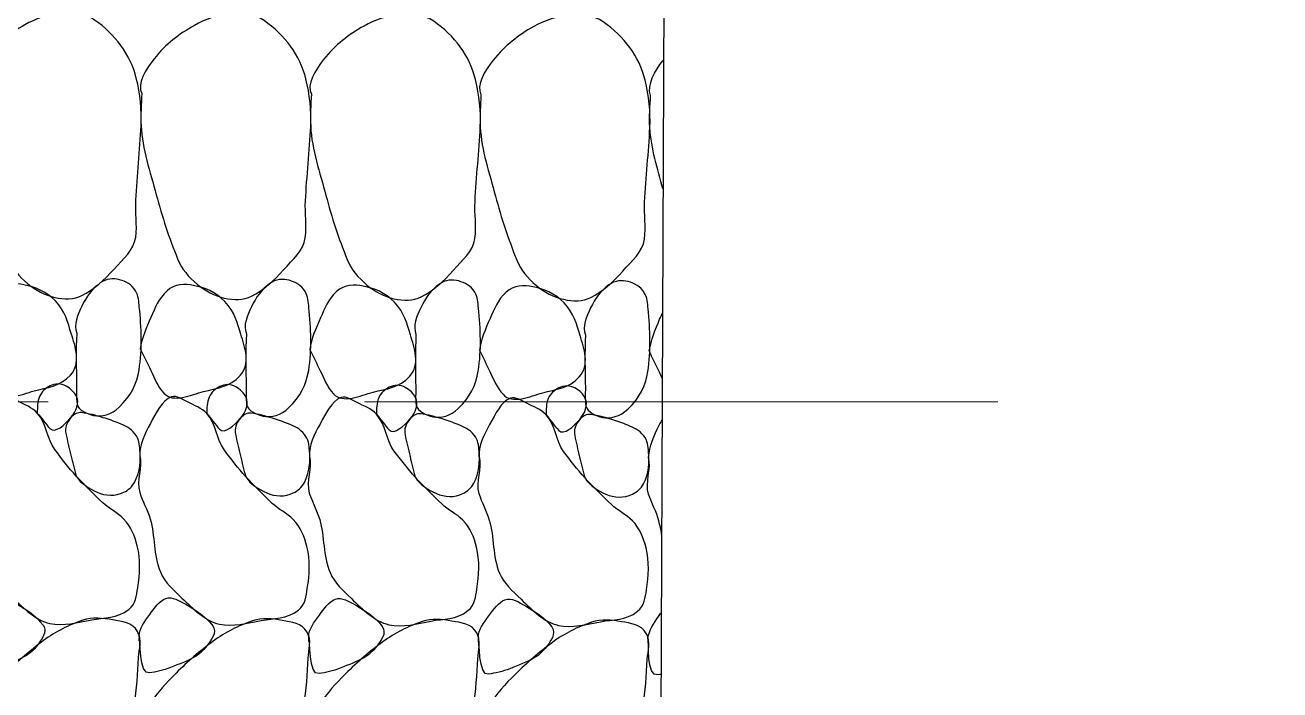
# Model space of a CAD drawing. Header units: feet. Extents: x -406 to 2003, y 7035 to 10885.
# Drawn here: x 644.91 to 670.66, y 8293.36 to 8307.01 of the extents above; entities that cross this region are included whole.
import ezdxf

# ---------------------------------------------------------------- set-up
doc = ezdxf.new("R2010")
doc.units = ezdxf.units.FT
doc.header["$LTSCALE"] = 40
doc.header["$MEASUREMENT"] = 0
doc.linetypes.add('HIDDEN', pattern=[0.375, 0.25, -0.125])
doc.layers.add('1', color=7, linetype='Continuous')
doc.layers.add('GRID', color=254, linetype='HIDDEN')

msp = doc.modelspace()

# ---------------------------------------------------------------- linework, layer by layer
at = {"layer": '1', "color": 4, "linetype": 'Continuous'}
msp.add_line((658.464, 8427.1, -4.663), (657.949, 8290.076, -4.663), dxfattribs=at)
for points, knots in [([(643.819, 8305.613, -4.663), (643.717, 8305.818, -4.663), (643.897, 8306.111, -4.663), (644.072, 8306.326, -4.663), (644.32, 8306.634, -4.663), (644.583, 8306.838, -4.663), (644.902, 8307.015, -4.663), (645.326, 8307.25, -4.663), (645.919, 8307.397, -4.663), (646.331, 8307.112, -4.663), (646.754, 8306.819, -4.663), (647.07, 8306.405, -4.663), (647.189, 8305.918, -4.663), (647.268, 8305.593, -4.663), (647.303, 8305.268, -4.663), (647.287, 8304.942, -4.663), (647.262, 8304.432, -4.663), (647.207, 8303.922, -4.663), (647.179, 8303.412, -4.663), (647.165, 8303.159, -4.663), (647.211, 8302.905, -4.663), (647.176, 8302.652, -4.663), (647.14, 8302.388, -4.663), (646.921, 8302.206, -4.663), (646.732, 8301.996, -4.663), (646.528, 8301.77, -4.663), (646.313, 8301.574, -4.663), (646.072, 8301.454, -4.663), (645.75, 8301.294, -4.663), (645.275, 8301.432, -4.663), (644.961, 8301.696, -4.663), (644.779, 8301.851, -4.663), (644.639, 8302.012, -4.663), (644.555, 8302.219, -4.663), (644.379, 8302.655, -4.663), (644.238, 8303.086, -4.663), (644.118, 8303.537, -4.663), (643.992, 8304.008, -4.663), (643.829, 8304.472, -4.663), (643.806, 8304.955, -4.663), (643.795, 8305.174, -4.663), (643.809, 8305.394, -4.663), (643.819, 8305.613, -4.663)], [0, 0, 0, 0, 0.050597, 0.050597, 0.050597, 0.122728, 0.122728, 0.122728, 0.218507, 0.218507, 0.218507, 0.316787, 0.316787, 0.316787, 0.38235, 0.38235, 0.38235, 0.484937, 0.484937, 0.484937, 0.535738, 0.535738, 0.535738, 0.588733, 0.588733, 0.588733, 0.645816, 0.645816, 0.645816, 0.721809, 0.721809, 0.721809, 0.766098, 0.766098, 0.766098, 0.85889, 0.85889, 0.85889, 0.956017, 0.956017, 0.956017, 1, 1, 1, 1]), ([(647.301, 8305.6, -4.663), (647.198, 8305.805, -4.663), (647.379, 8306.097, -4.663), (647.553, 8306.313, -4.663), (647.801, 8306.621, -4.663), (648.064, 8306.825, -4.663), (648.383, 8307.002, -4.663), (648.807, 8307.237, -4.663), (649.401, 8307.384, -4.663), (649.813, 8307.099, -4.663), (650.235, 8306.806, -4.663), (650.551, 8306.392, -4.663), (650.67, 8305.905, -4.663), (650.749, 8305.58, -4.663), (650.785, 8305.255, -4.663), (650.768, 8304.929, -4.663), (650.743, 8304.419, -4.663), (650.688, 8303.909, -4.663), (650.661, 8303.399, -4.663), (650.647, 8303.146, -4.663), (650.692, 8302.891, -4.663), (650.658, 8302.639, -4.663), (650.622, 8302.375, -4.663), (650.402, 8302.193, -4.663), (650.213, 8301.983, -4.663), (650.009, 8301.756, -4.663), (649.795, 8301.561, -4.663), (649.553, 8301.441, -4.663), (649.232, 8301.281, -4.663), (648.756, 8301.419, -4.663), (648.443, 8301.683, -4.663), (648.26, 8301.837, -4.663), (648.12, 8301.998, -4.663), (648.036, 8302.206, -4.663), (647.861, 8302.642, -4.663), (647.719, 8303.073, -4.663), (647.599, 8303.523, -4.663), (647.474, 8303.995, -4.663), (647.311, 8304.459, -4.663), (647.287, 8304.942, -4.663), (647.276, 8305.161, -4.663), (647.291, 8305.381, -4.663), (647.301, 8305.6, -4.663)], [0, 0, 0, 0, 0.050597, 0.050597, 0.050597, 0.122728, 0.122728, 0.122728, 0.218507, 0.218507, 0.218507, 0.316787, 0.316787, 0.316787, 0.38235, 0.38235, 0.38235, 0.484937, 0.484937, 0.484937, 0.535738, 0.535738, 0.535738, 0.588733, 0.588733, 0.588733, 0.645816, 0.645816, 0.645816, 0.721809, 0.721809, 0.721809, 0.766098, 0.766098, 0.766098, 0.85889, 0.85889, 0.85889, 0.956017, 0.956017, 0.956017, 1, 1, 1, 1]), ([(650.782, 8305.587, -4.663), (650.679, 8305.792, -4.663), (650.86, 8306.084, -4.663), (651.034, 8306.3, -4.663), (651.283, 8306.608, -4.663), (651.545, 8306.812, -4.663), (651.865, 8306.989, -4.663), (652.289, 8307.224, -4.663), (652.882, 8307.371, -4.663), (653.294, 8307.086, -4.663), (653.716, 8306.793, -4.663), (654.033, 8306.379, -4.663), (654.151, 8305.892, -4.663), (654.23, 8305.566, -4.663), (654.266, 8305.242, -4.663), (654.25, 8304.916, -4.663), (654.224, 8304.406, -4.663), (654.17, 8303.896, -4.663), (654.142, 8303.385, -4.663), (654.128, 8303.133, -4.663), (654.174, 8302.878, -4.663), (654.139, 8302.626, -4.663), (654.103, 8302.362, -4.663), (653.883, 8302.18, -4.663), (653.694, 8301.97, -4.663), (653.491, 8301.743, -4.663), (653.276, 8301.548, -4.663), (653.035, 8301.428, -4.663), (652.713, 8301.268, -4.663), (652.237, 8301.405, -4.663), (651.924, 8301.67, -4.663), (651.742, 8301.824, -4.663), (651.602, 8301.985, -4.663), (651.518, 8302.193, -4.663), (651.342, 8302.629, -4.663), (651.2, 8303.06, -4.663), (651.081, 8303.51, -4.663), (650.955, 8303.982, -4.663), (650.792, 8304.445, -4.663), (650.768, 8304.929, -4.663), (650.758, 8305.148, -4.663), (650.772, 8305.368, -4.663), (650.782, 8305.587, -4.663)], [0, 0, 0, 0, 0.050597, 0.050597, 0.050597, 0.122728, 0.122728, 0.122728, 0.218507, 0.218507, 0.218507, 0.316787, 0.316787, 0.316787, 0.38235, 0.38235, 0.38235, 0.484937, 0.484937, 0.484937, 0.535738, 0.535738, 0.535738, 0.588733, 0.588733, 0.588733, 0.645816, 0.645816, 0.645816, 0.721809, 0.721809, 0.721809, 0.766098, 0.766098, 0.766098, 0.85889, 0.85889, 0.85889, 0.956017, 0.956017, 0.956017, 1, 1, 1, 1]), ([(654.264, 8305.574, -4.663), (654.161, 8305.779, -4.663), (654.342, 8306.071, -4.663), (654.516, 8306.287, -4.663), (654.764, 8306.595, -4.663), (655.027, 8306.799, -4.663), (655.346, 8306.976, -4.663), (655.77, 8307.211, -4.663), (656.364, 8307.358, -4.663), (656.775, 8307.072, -4.663), (657.198, 8306.78, -4.663), (657.514, 8306.366, -4.663), (657.633, 8305.878, -4.663), (657.712, 8305.553, -4.663), (657.747, 8305.229, -4.663), (657.731, 8304.903, -4.663), (657.706, 8304.393, -4.663), (657.651, 8303.883, -4.663), (657.623, 8303.372, -4.663), (657.609, 8303.12, -4.663), (657.655, 8302.865, -4.663), (657.62, 8302.613, -4.663), (657.584, 8302.349, -4.663), (657.365, 8302.167, -4.663), (657.176, 8301.957, -4.663), (656.972, 8301.73, -4.663), (656.757, 8301.535, -4.663), (656.516, 8301.415, -4.663), (656.194, 8301.254, -4.663), (655.719, 8301.392, -4.663), (655.405, 8301.657, -4.663), (655.223, 8301.811, -4.663), (655.083, 8301.972, -4.663), (654.999, 8302.18, -4.663), (654.824, 8302.616, -4.663), (654.682, 8303.047, -4.663), (654.562, 8303.497, -4.663), (654.436, 8303.968, -4.663), (654.273, 8304.432, -4.663), (654.25, 8304.916, -4.663), (654.239, 8305.135, -4.663), (654.253, 8305.355, -4.663), (654.264, 8305.574, -4.663)], [0, 0, 0, 0, 0.050597, 0.050597, 0.050597, 0.122728, 0.122728, 0.122728, 0.218507, 0.218507, 0.218507, 0.316787, 0.316787, 0.316787, 0.38235, 0.38235, 0.38235, 0.484937, 0.484937, 0.484937, 0.535738, 0.535738, 0.535738, 0.588733, 0.588733, 0.588733, 0.645816, 0.645816, 0.645816, 0.721809, 0.721809, 0.721809, 0.766098, 0.766098, 0.766098, 0.85889, 0.85889, 0.85889, 0.956017, 0.956017, 0.956017, 1, 1, 1, 1]), ([(657.745, 8305.561, -4.663), (657.664, 8305.774, -4.663), (657.839, 8306.077, -4.663), (657.997, 8306.274, -4.663), (658.001, 8306.279, -4.663), (658.005, 8306.285, -4.663), (658.01, 8306.29, -4.663)], [0, 0, 0, 0, 0.974038, 0.974038, 0.974038, 1, 1, 1, 1]), ([(658, 8303.643, -4.663), (657.883, 8304.057, -4.663), (657.761, 8304.474, -4.663), (657.731, 8304.903, -4.663), (657.716, 8305.122, -4.663), (657.735, 8305.342, -4.663), (657.745, 8305.561, -4.663)], [0, 0, 0, 0, 0.661949, 0.661949, 0.661949, 1, 1, 1, 1]), ([(643.788, 8300.374, -4.663), (643.82, 8300.591, -4.663), (643.909, 8300.805, -4.663), (644.006, 8301.019, -4.663), (644.097, 8301.22, -4.663), (644.159, 8301.399, -4.663), (644.337, 8301.563, -4.663), (644.493, 8301.706, -4.663), (644.709, 8301.709, -4.663), (644.882, 8301.674, -4.663), (645.108, 8301.628, -4.663), (645.33, 8301.546, -4.663), (645.527, 8301.343, -4.663), (645.73, 8301.134, -4.663), (645.782, 8300.906, -4.663), (645.853, 8300.672, -4.663), (645.935, 8300.405, -4.663), (646.06, 8300.067, -4.663), (645.839, 8299.822, -4.663), (645.627, 8299.586, -4.663), (645.354, 8299.565, -4.663), (645.089, 8299.496, -4.663), (644.825, 8299.426, -4.663), (644.469, 8299.251, -4.663), (644.273, 8299.465, -4.663), (644.143, 8299.606, -4.663), (644.081, 8299.769, -4.663), (644.002, 8299.931, -4.663), (643.93, 8300.078, -4.663), (643.862, 8300.227, -4.663), (643.788, 8300.374, -4.663)], [0, 0, 0, 0, 0.099321, 0.099321, 0.099321, 0.192025, 0.192025, 0.192025, 0.273076, 0.273076, 0.273076, 0.378794, 0.378794, 0.378794, 0.48747, 0.48747, 0.48747, 0.61146, 0.61146, 0.61146, 0.73063, 0.73063, 0.73063, 0.849753, 0.849753, 0.849753, 0.928287, 0.928287, 0.928287, 1, 1, 1, 1]), ([(645.967, 8300.683, -4.663), (645.895, 8300.851, -4.663), (645.982, 8301.06, -4.663), (646.071, 8301.239, -4.663), (646.166, 8301.43, -4.663), (646.268, 8301.582, -4.663), (646.447, 8301.713, -4.663), (646.566, 8301.801, -4.663), (646.72, 8301.817, -4.663), (646.844, 8301.78, -4.663), (646.967, 8301.743, -4.663), (647.095, 8301.68, -4.663), (647.172, 8301.552, -4.663), (647.237, 8301.444, -4.663), (647.239, 8301.335, -4.663), (647.25, 8301.223, -4.663), (647.293, 8300.794, -4.663), (647.313, 8300.358, -4.663), (647.245, 8299.93, -4.663), (647.2, 8299.641, -4.663), (647.081, 8299.397, -4.663), (646.834, 8299.16, -4.663), (646.679, 8299.012, -4.663), (646.477, 8298.956, -4.663), (646.312, 8298.992, -4.663), (646.187, 8299.02, -4.663), (645.997, 8299.093, -4.663), (645.973, 8299.232, -4.663), (645.951, 8299.353, -4.663), (645.964, 8299.474, -4.663), (645.963, 8299.595, -4.663), (645.958, 8299.957, -4.663), (645.946, 8300.321, -4.663), (645.967, 8300.683, -4.663)], [0, 0, 0, 0, 0.081972, 0.081972, 0.081972, 0.169857, 0.169857, 0.169857, 0.228285, 0.228285, 0.228285, 0.286248, 0.286248, 0.286248, 0.335334, 0.335334, 0.335334, 0.522907, 0.522907, 0.522907, 0.649504, 0.649504, 0.649504, 0.729114, 0.729114, 0.729114, 0.789367, 0.789367, 0.789367, 0.842044, 0.842044, 0.842044, 1, 1, 1, 1]), ([(647.27, 8300.361, -4.663), (647.302, 8300.578, -4.663), (647.39, 8300.792, -4.663), (647.488, 8301.006, -4.663), (647.578, 8301.206, -4.663), (647.64, 8301.386, -4.663), (647.819, 8301.549, -4.663), (647.975, 8301.693, -4.663), (648.19, 8301.696, -4.663), (648.363, 8301.661, -4.663), (648.589, 8301.615, -4.663), (648.811, 8301.533, -4.663), (649.008, 8301.33, -4.663), (649.211, 8301.121, -4.663), (649.264, 8300.893, -4.663), (649.335, 8300.659, -4.663), (649.416, 8300.392, -4.663), (649.541, 8300.054, -4.663), (649.32, 8299.809, -4.663), (649.108, 8299.573, -4.663), (648.835, 8299.552, -4.663), (648.571, 8299.483, -4.663), (648.306, 8299.413, -4.663), (647.951, 8299.238, -4.663), (647.754, 8299.452, -4.663), (647.624, 8299.593, -4.663), (647.562, 8299.756, -4.663), (647.484, 8299.918, -4.663), (647.412, 8300.065, -4.663), (647.343, 8300.214, -4.663), (647.27, 8300.361, -4.663)], [0, 0, 0, 0, 0.099321, 0.099321, 0.099321, 0.192025, 0.192025, 0.192025, 0.273076, 0.273076, 0.273076, 0.378794, 0.378794, 0.378794, 0.48747, 0.48747, 0.48747, 0.61146, 0.61146, 0.61146, 0.73063, 0.73063, 0.73063, 0.849753, 0.849753, 0.849753, 0.928287, 0.928287, 0.928287, 1, 1, 1, 1]), ([(649.448, 8300.67, -4.663), (649.377, 8300.838, -4.663), (649.464, 8301.047, -4.663), (649.552, 8301.225, -4.663), (649.647, 8301.417, -4.663), (649.749, 8301.569, -4.663), (649.928, 8301.7, -4.663), (650.048, 8301.788, -4.663), (650.202, 8301.804, -4.663), (650.326, 8301.767, -4.663), (650.448, 8301.73, -4.663), (650.576, 8301.667, -4.663), (650.654, 8301.539, -4.663), (650.719, 8301.431, -4.663), (650.72, 8301.322, -4.663), (650.732, 8301.21, -4.663), (650.775, 8300.781, -4.663), (650.794, 8300.345, -4.663), (650.727, 8299.917, -4.663), (650.681, 8299.628, -4.663), (650.562, 8299.384, -4.663), (650.316, 8299.147, -4.663), (650.161, 8298.998, -4.663), (649.958, 8298.943, -4.663), (649.793, 8298.979, -4.663), (649.669, 8299.007, -4.663), (649.479, 8299.08, -4.663), (649.454, 8299.219, -4.663), (649.432, 8299.34, -4.663), (649.446, 8299.461, -4.663), (649.444, 8299.582, -4.663), (649.439, 8299.944, -4.663), (649.428, 8300.308, -4.663), (649.448, 8300.67, -4.663)], [0, 0, 0, 0, 0.081972, 0.081972, 0.081972, 0.169857, 0.169857, 0.169857, 0.228285, 0.228285, 0.228285, 0.286248, 0.286248, 0.286248, 0.335334, 0.335334, 0.335334, 0.522907, 0.522907, 0.522907, 0.649504, 0.649504, 0.649504, 0.729114, 0.729114, 0.729114, 0.789367, 0.789367, 0.789367, 0.842044, 0.842044, 0.842044, 1, 1, 1, 1]), ([(650.751, 8300.348, -4.663), (650.783, 8300.565, -4.663), (650.872, 8300.779, -4.663), (650.969, 8300.993, -4.663), (651.06, 8301.193, -4.663), (651.122, 8301.373, -4.663), (651.3, 8301.536, -4.663), (651.456, 8301.679, -4.663), (651.672, 8301.683, -4.663), (651.845, 8301.648, -4.663), (652.07, 8301.602, -4.663), (652.293, 8301.52, -4.663), (652.49, 8301.316, -4.663), (652.692, 8301.108, -4.663), (652.745, 8300.88, -4.663), (652.816, 8300.646, -4.663), (652.897, 8300.379, -4.663), (653.022, 8300.041, -4.663), (652.802, 8299.796, -4.663), (652.589, 8299.56, -4.663), (652.316, 8299.539, -4.663), (652.052, 8299.47, -4.663), (651.788, 8299.4, -4.663), (651.432, 8299.225, -4.663), (651.235, 8299.439, -4.663), (651.106, 8299.579, -4.663), (651.044, 8299.743, -4.663), (650.965, 8299.905, -4.663), (650.893, 8300.052, -4.663), (650.824, 8300.201, -4.663), (650.751, 8300.348, -4.663)], [0, 0, 0, 0, 0.099321, 0.099321, 0.099321, 0.192025, 0.192025, 0.192025, 0.273076, 0.273076, 0.273076, 0.378794, 0.378794, 0.378794, 0.48747, 0.48747, 0.48747, 0.61146, 0.61146, 0.61146, 0.73063, 0.73063, 0.73063, 0.849753, 0.849753, 0.849753, 0.928287, 0.928287, 0.928287, 1, 1, 1, 1]), ([(652.93, 8300.657, -4.663), (652.858, 8300.825, -4.663), (652.945, 8301.034, -4.663), (653.034, 8301.212, -4.663), (653.129, 8301.404, -4.663), (653.23, 8301.555, -4.663), (653.41, 8301.687, -4.663), (653.529, 8301.775, -4.663), (653.683, 8301.791, -4.663), (653.807, 8301.754, -4.663), (653.93, 8301.717, -4.663), (654.058, 8301.653, -4.663), (654.135, 8301.526, -4.663), (654.2, 8301.418, -4.663), (654.202, 8301.309, -4.663), (654.213, 8301.197, -4.663), (654.256, 8300.768, -4.663), (654.276, 8300.332, -4.663), (654.208, 8299.904, -4.663), (654.163, 8299.615, -4.663), (654.044, 8299.371, -4.663), (653.797, 8299.134, -4.663), (653.642, 8298.985, -4.663), (653.439, 8298.929, -4.663), (653.275, 8298.966, -4.663), (653.15, 8298.994, -4.663), (652.96, 8299.067, -4.663), (652.935, 8299.206, -4.663), (652.914, 8299.327, -4.663), (652.927, 8299.447, -4.663), (652.925, 8299.568, -4.663), (652.92, 8299.931, -4.663), (652.909, 8300.294, -4.663), (652.93, 8300.657, -4.663)], [0, 0, 0, 0, 0.081972, 0.081972, 0.081972, 0.169857, 0.169857, 0.169857, 0.228285, 0.228285, 0.228285, 0.286248, 0.286248, 0.286248, 0.335334, 0.335334, 0.335334, 0.522907, 0.522907, 0.522907, 0.649504, 0.649504, 0.649504, 0.729114, 0.729114, 0.729114, 0.789367, 0.789367, 0.789367, 0.842044, 0.842044, 0.842044, 1, 1, 1, 1]), ([(654.232, 8300.335, -4.663), (654.264, 8300.552, -4.663), (654.353, 8300.766, -4.663), (654.45, 8300.98, -4.663), (654.541, 8301.18, -4.663), (654.603, 8301.36, -4.663), (654.781, 8301.523, -4.663), (654.937, 8301.666, -4.663), (655.153, 8301.67, -4.663), (655.326, 8301.635, -4.663), (655.552, 8301.589, -4.663), (655.774, 8301.507, -4.663), (655.971, 8301.303, -4.663), (656.174, 8301.094, -4.663), (656.226, 8300.867, -4.663), (656.297, 8300.633, -4.663), (656.379, 8300.366, -4.663), (656.504, 8300.028, -4.663), (656.283, 8299.783, -4.663), (656.071, 8299.547, -4.663), (655.798, 8299.526, -4.663), (655.533, 8299.457, -4.663), (655.269, 8299.387, -4.663), (654.913, 8299.212, -4.663), (654.717, 8299.426, -4.663), (654.587, 8299.566, -4.663), (654.525, 8299.73, -4.663), (654.446, 8299.892, -4.663), (654.374, 8300.039, -4.663), (654.306, 8300.188, -4.663), (654.232, 8300.335, -4.663)], [0, 0, 0, 0, 0.099321, 0.099321, 0.099321, 0.192025, 0.192025, 0.192025, 0.273076, 0.273076, 0.273076, 0.378794, 0.378794, 0.378794, 0.48747, 0.48747, 0.48747, 0.61146, 0.61146, 0.61146, 0.73063, 0.73063, 0.73063, 0.849753, 0.849753, 0.849753, 0.928287, 0.928287, 0.928287, 1, 1, 1, 1]), ([(656.411, 8300.644, -4.663), (656.339, 8300.812, -4.663), (656.426, 8301.021, -4.663), (656.515, 8301.199, -4.663), (656.61, 8301.391, -4.663), (656.712, 8301.542, -4.663), (656.891, 8301.674, -4.663), (657.01, 8301.762, -4.663), (657.164, 8301.778, -4.663), (657.288, 8301.741, -4.663), (657.411, 8301.703, -4.663), (657.539, 8301.64, -4.663), (657.616, 8301.513, -4.663), (657.682, 8301.404, -4.663), (657.683, 8301.296, -4.663), (657.694, 8301.183, -4.663), (657.738, 8300.755, -4.663), (657.757, 8300.319, -4.663), (657.69, 8299.891, -4.663), (657.644, 8299.602, -4.663), (657.525, 8299.358, -4.663), (657.278, 8299.121, -4.663), (657.123, 8298.972, -4.663), (656.921, 8298.916, -4.663), (656.756, 8298.953, -4.663), (656.632, 8298.981, -4.663), (656.442, 8299.054, -4.663), (656.417, 8299.192, -4.663), (656.395, 8299.313, -4.663), (656.408, 8299.434, -4.663), (656.407, 8299.555, -4.663), (656.402, 8299.918, -4.663), (656.39, 8300.281, -4.663), (656.411, 8300.644, -4.663)], [0, 0, 0, 0, 0.081972, 0.081972, 0.081972, 0.169857, 0.169857, 0.169857, 0.228285, 0.228285, 0.228285, 0.286248, 0.286248, 0.286248, 0.335334, 0.335334, 0.335334, 0.522907, 0.522907, 0.522907, 0.649504, 0.649504, 0.649504, 0.729114, 0.729114, 0.729114, 0.789367, 0.789367, 0.789367, 0.842044, 0.842044, 0.842044, 1, 1, 1, 1]), ([(657.714, 8300.322, -4.663), (657.765, 8300.538, -4.663), (657.84, 8300.759, -4.663), (657.932, 8300.967, -4.663), (657.951, 8301.011, -4.663), (657.971, 8301.055, -4.663), (657.99, 8301.099, -4.663)], [0, 0, 0, 0, 0.825088, 0.825088, 0.825088, 1, 1, 1, 1]), ([(657.985, 8299.757, -4.663), (657.966, 8299.797, -4.663), (657.947, 8299.838, -4.663), (657.928, 8299.878, -4.663), (657.858, 8300.027, -4.663), (657.785, 8300.174, -4.663), (657.714, 8300.322, -4.663)], [0, 0, 0, 0, 0.214949, 0.214949, 0.214949, 1, 1, 1, 1]), ([(645.156, 8299.042, -4.663), (645.157, 8299.155, -4.663), (645.155, 8299.269, -4.663), (645.202, 8299.382, -4.663), (645.244, 8299.482, -4.663), (645.327, 8299.546, -4.663), (645.418, 8299.597, -4.663), (645.517, 8299.652, -4.663), (645.645, 8299.652, -4.663), (645.747, 8299.595, -4.663), (645.842, 8299.543, -4.663), (645.921, 8299.467, -4.663), (645.962, 8299.379, -4.663), (646.021, 8299.251, -4.663), (645.96, 8299.079, -4.663), (645.847, 8298.949, -4.663), (645.724, 8298.806, -4.663), (645.52, 8298.611, -4.663), (645.415, 8298.723, -4.663), (645.326, 8298.818, -4.663), (645.245, 8298.94, -4.663), (645.156, 8299.042, -4.663)], [0, 0, 0, 0, 0.13075, 0.13075, 0.13075, 0.246831, 0.246831, 0.246831, 0.372114, 0.372114, 0.372114, 0.488195, 0.488195, 0.488195, 0.657947, 0.657947, 0.657947, 0.84346, 0.84346, 0.84346, 1, 1, 1, 1]), ([(648.637, 8299.029, -4.663), (648.638, 8299.142, -4.663), (648.636, 8299.256, -4.663), (648.684, 8299.369, -4.663), (648.726, 8299.469, -4.663), (648.808, 8299.533, -4.663), (648.9, 8299.584, -4.663), (648.999, 8299.638, -4.663), (649.127, 8299.639, -4.663), (649.229, 8299.582, -4.663), (649.323, 8299.529, -4.663), (649.403, 8299.453, -4.663), (649.443, 8299.366, -4.663), (649.503, 8299.238, -4.663), (649.441, 8299.066, -4.663), (649.328, 8298.936, -4.663), (649.205, 8298.793, -4.663), (649.002, 8298.598, -4.663), (648.897, 8298.71, -4.663), (648.808, 8298.805, -4.663), (648.726, 8298.927, -4.663), (648.637, 8299.029, -4.663)], [0, 0, 0, 0, 0.13075, 0.13075, 0.13075, 0.246831, 0.246831, 0.246831, 0.372114, 0.372114, 0.372114, 0.488195, 0.488195, 0.488195, 0.657947, 0.657947, 0.657947, 0.84346, 0.84346, 0.84346, 1, 1, 1, 1]), ([(652.118, 8299.016, -4.663), (652.12, 8299.129, -4.663), (652.118, 8299.243, -4.663), (652.165, 8299.356, -4.663), (652.207, 8299.456, -4.663), (652.289, 8299.52, -4.663), (652.381, 8299.57, -4.663), (652.48, 8299.625, -4.663), (652.608, 8299.626, -4.663), (652.71, 8299.569, -4.663), (652.804, 8299.516, -4.663), (652.884, 8299.44, -4.663), (652.925, 8299.353, -4.663), (652.984, 8299.225, -4.663), (652.922, 8299.053, -4.663), (652.81, 8298.922, -4.663), (652.687, 8298.78, -4.663), (652.483, 8298.585, -4.663), (652.378, 8298.697, -4.663), (652.289, 8298.792, -4.663), (652.207, 8298.914, -4.663), (652.118, 8299.016, -4.663)], [0, 0, 0, 0, 0.13075, 0.13075, 0.13075, 0.246831, 0.246831, 0.246831, 0.372114, 0.372114, 0.372114, 0.488195, 0.488195, 0.488195, 0.657947, 0.657947, 0.657947, 0.84346, 0.84346, 0.84346, 1, 1, 1, 1]), ([(655.6, 8299.003, -4.663), (655.601, 8299.116, -4.663), (655.599, 8299.23, -4.663), (655.646, 8299.343, -4.663), (655.688, 8299.443, -4.663), (655.771, 8299.506, -4.663), (655.862, 8299.557, -4.663), (655.961, 8299.612, -4.663), (656.089, 8299.613, -4.663), (656.191, 8299.556, -4.663), (656.286, 8299.503, -4.663), (656.365, 8299.427, -4.663), (656.406, 8299.34, -4.663), (656.465, 8299.212, -4.663), (656.404, 8299.04, -4.663), (656.291, 8298.909, -4.663), (656.168, 8298.767, -4.663), (655.964, 8298.572, -4.663), (655.859, 8298.684, -4.663), (655.771, 8298.779, -4.663), (655.689, 8298.901, -4.663), (655.6, 8299.003, -4.663)], [0, 0, 0, 0, 0.13075, 0.13075, 0.13075, 0.246831, 0.246831, 0.246831, 0.372114, 0.372114, 0.372114, 0.488195, 0.488195, 0.488195, 0.657947, 0.657947, 0.657947, 0.84346, 0.84346, 0.84346, 1, 1, 1, 1]), ([(643.78, 8298.185, -4.663), (643.767, 8298.402, -4.663), (643.878, 8298.624, -4.663), (643.998, 8298.842, -4.663), (644.119, 8299.061, -4.663), (644.228, 8299.312, -4.663), (644.431, 8299.385, -4.663), (644.532, 8299.421, -4.663), (644.655, 8299.334, -4.663), (644.76, 8299.282, -4.663), (644.9, 8299.211, -4.663), (645.045, 8299.16, -4.663), (645.156, 8299.042, -4.663), (645.353, 8298.83, -4.663), (645.35, 8298.513, -4.663), (645.516, 8298.292, -4.663), (645.655, 8298.106, -4.663), (645.797, 8297.919, -4.663), (645.956, 8297.746, -4.663), (646.13, 8297.556, -4.663), (646.313, 8297.377, -4.663), (646.498, 8297.2, -4.663), (646.628, 8297.075, -4.663), (646.795, 8297.004, -4.663), (646.928, 8296.869, -4.663), (647.081, 8296.714, -4.663), (647.158, 8296.516, -4.663), (647.209, 8296.313, -4.663), (647.28, 8296.032, -4.663), (647.263, 8295.735, -4.663), (647.217, 8295.451, -4.663), (647.192, 8295.293, -4.663), (647.181, 8295.126, -4.663), (647.034, 8295.009, -4.663), (646.792, 8294.817, -4.663), (646.534, 8294.844, -4.663), (646.274, 8294.797, -4.663), (645.988, 8294.745, -4.663), (645.691, 8294.656, -4.663), (645.411, 8294.72, -4.663), (645.109, 8294.791, -4.663), (644.882, 8295.03, -4.663), (644.642, 8295.256, -4.663), (644.465, 8295.423, -4.663), (644.296, 8295.574, -4.663), (644.202, 8295.791, -4.663), (644.052, 8296.139, -4.663), (644.096, 8296.531, -4.663), (643.991, 8296.88, -4.663), (643.935, 8297.065, -4.663), (643.834, 8297.242, -4.663), (643.777, 8297.426, -4.663), (643.703, 8297.664, -4.663), (643.841, 8297.946, -4.663), (643.78, 8298.185, -4.663)], [0, 0, 0, 0, 0.054316, 0.054316, 0.054316, 0.108799, 0.108799, 0.108799, 0.135821, 0.135821, 0.135821, 0.172146, 0.172146, 0.172146, 0.237422, 0.237422, 0.237422, 0.292461, 0.292461, 0.292461, 0.352873, 0.352873, 0.352873, 0.395413, 0.395413, 0.395413, 0.444368, 0.444368, 0.444368, 0.51201, 0.51201, 0.51201, 0.549525, 0.549525, 0.549525, 0.611502, 0.611502, 0.611502, 0.679424, 0.679424, 0.679424, 0.752988, 0.752988, 0.752988, 0.80734, 0.80734, 0.80734, 0.894432, 0.894432, 0.894432, 0.940374, 0.940374, 0.940374, 1, 1, 1, 1]), ([(647.262, 8298.172, -4.663), (647.248, 8298.389, -4.663), (647.359, 8298.611, -4.663), (647.479, 8298.829, -4.663), (647.6, 8299.048, -4.663), (647.71, 8299.299, -4.663), (647.912, 8299.372, -4.663), (648.013, 8299.408, -4.663), (648.136, 8299.321, -4.663), (648.241, 8299.269, -4.663), (648.381, 8299.197, -4.663), (648.527, 8299.147, -4.663), (648.637, 8299.029, -4.663), (648.835, 8298.817, -4.663), (648.831, 8298.5, -4.663), (648.997, 8298.279, -4.663), (649.137, 8298.093, -4.663), (649.278, 8297.906, -4.663), (649.437, 8297.733, -4.663), (649.612, 8297.543, -4.663), (649.795, 8297.364, -4.663), (649.979, 8297.187, -4.663), (650.11, 8297.062, -4.663), (650.276, 8296.991, -4.663), (650.409, 8296.856, -4.663), (650.562, 8296.701, -4.663), (650.639, 8296.503, -4.663), (650.691, 8296.3, -4.663), (650.761, 8296.019, -4.663), (650.745, 8295.722, -4.663), (650.699, 8295.438, -4.663), (650.673, 8295.28, -4.663), (650.662, 8295.113, -4.663), (650.516, 8294.996, -4.663), (650.274, 8294.804, -4.663), (650.015, 8294.831, -4.663), (649.755, 8294.783, -4.663), (649.47, 8294.732, -4.663), (649.172, 8294.642, -4.663), (648.893, 8294.707, -4.663), (648.59, 8294.778, -4.663), (648.364, 8295.017, -4.663), (648.124, 8295.243, -4.663), (647.946, 8295.41, -4.663), (647.777, 8295.561, -4.663), (647.683, 8295.778, -4.663), (647.533, 8296.125, -4.663), (647.578, 8296.518, -4.663), (647.472, 8296.867, -4.663), (647.416, 8297.051, -4.663), (647.316, 8297.229, -4.663), (647.259, 8297.412, -4.663), (647.185, 8297.651, -4.663), (647.322, 8297.933, -4.663), (647.262, 8298.172, -4.663)], [0, 0, 0, 0, 0.054316, 0.054316, 0.054316, 0.108799, 0.108799, 0.108799, 0.135821, 0.135821, 0.135821, 0.172146, 0.172146, 0.172146, 0.237422, 0.237422, 0.237422, 0.292461, 0.292461, 0.292461, 0.352873, 0.352873, 0.352873, 0.395413, 0.395413, 0.395413, 0.444368, 0.444368, 0.444368, 0.51201, 0.51201, 0.51201, 0.549525, 0.549525, 0.549525, 0.611502, 0.611502, 0.611502, 0.679424, 0.679424, 0.679424, 0.752988, 0.752988, 0.752988, 0.80734, 0.80734, 0.80734, 0.894432, 0.894432, 0.894432, 0.940374, 0.940374, 0.940374, 1, 1, 1, 1]), ([(650.743, 8298.159, -4.663), (650.729, 8298.376, -4.663), (650.84, 8298.598, -4.663), (650.961, 8298.816, -4.663), (651.082, 8299.035, -4.663), (651.191, 8299.286, -4.663), (651.394, 8299.359, -4.663), (651.494, 8299.395, -4.663), (651.618, 8299.308, -4.663), (651.722, 8299.255, -4.663), (651.863, 8299.184, -4.663), (652.008, 8299.134, -4.663), (652.118, 8299.016, -4.663), (652.316, 8298.804, -4.663), (652.313, 8298.487, -4.663), (652.478, 8298.266, -4.663), (652.618, 8298.08, -4.663), (652.759, 8297.893, -4.663), (652.919, 8297.72, -4.663), (653.093, 8297.53, -4.663), (653.276, 8297.351, -4.663), (653.461, 8297.174, -4.663), (653.591, 8297.049, -4.663), (653.758, 8296.978, -4.663), (653.89, 8296.843, -4.663), (654.043, 8296.688, -4.663), (654.121, 8296.49, -4.663), (654.172, 8296.286, -4.663), (654.242, 8296.005, -4.663), (654.226, 8295.709, -4.663), (654.18, 8295.425, -4.663), (654.154, 8295.267, -4.663), (654.143, 8295.1, -4.663), (653.997, 8294.983, -4.663), (653.755, 8294.791, -4.663), (653.497, 8294.818, -4.663), (653.236, 8294.77, -4.663), (652.951, 8294.719, -4.663), (652.653, 8294.629, -4.663), (652.374, 8294.694, -4.663), (652.072, 8294.765, -4.663), (651.845, 8295.004, -4.663), (651.605, 8295.23, -4.663), (651.428, 8295.397, -4.663), (651.259, 8295.548, -4.663), (651.165, 8295.765, -4.663), (651.014, 8296.112, -4.663), (651.059, 8296.505, -4.663), (650.953, 8296.854, -4.663), (650.898, 8297.038, -4.663), (650.797, 8297.216, -4.663), (650.74, 8297.399, -4.663), (650.666, 8297.638, -4.663), (650.803, 8297.92, -4.663), (650.743, 8298.159, -4.663)], [0, 0, 0, 0, 0.054316, 0.054316, 0.054316, 0.108799, 0.108799, 0.108799, 0.135821, 0.135821, 0.135821, 0.172146, 0.172146, 0.172146, 0.237422, 0.237422, 0.237422, 0.292461, 0.292461, 0.292461, 0.352873, 0.352873, 0.352873, 0.395413, 0.395413, 0.395413, 0.444368, 0.444368, 0.444368, 0.51201, 0.51201, 0.51201, 0.549525, 0.549525, 0.549525, 0.611502, 0.611502, 0.611502, 0.679424, 0.679424, 0.679424, 0.752988, 0.752988, 0.752988, 0.80734, 0.80734, 0.80734, 0.894432, 0.894432, 0.894432, 0.940374, 0.940374, 0.940374, 1, 1, 1, 1]), ([(654.224, 8298.146, -4.663), (654.211, 8298.363, -4.663), (654.322, 8298.585, -4.663), (654.442, 8298.803, -4.663), (654.563, 8299.022, -4.663), (654.672, 8299.273, -4.663), (654.875, 8299.346, -4.663), (654.976, 8299.382, -4.663), (655.099, 8299.295, -4.663), (655.204, 8299.242, -4.663), (655.344, 8299.171, -4.663), (655.489, 8299.12, -4.663), (655.6, 8299.003, -4.663), (655.798, 8298.791, -4.663), (655.794, 8298.474, -4.663), (655.96, 8298.253, -4.663), (656.099, 8298.067, -4.663), (656.241, 8297.88, -4.663), (656.4, 8297.707, -4.663), (656.574, 8297.517, -4.663), (656.757, 8297.338, -4.663), (656.942, 8297.161, -4.663), (657.072, 8297.036, -4.663), (657.239, 8296.965, -4.663), (657.372, 8296.83, -4.663), (657.525, 8296.675, -4.663), (657.602, 8296.477, -4.663), (657.653, 8296.273, -4.663), (657.724, 8295.992, -4.663), (657.707, 8295.696, -4.663), (657.661, 8295.411, -4.663), (657.636, 8295.254, -4.663), (657.625, 8295.086, -4.663), (657.478, 8294.97, -4.663), (657.236, 8294.777, -4.663), (656.978, 8294.804, -4.663), (656.718, 8294.757, -4.663), (656.432, 8294.706, -4.663), (656.135, 8294.616, -4.663), (655.855, 8294.681, -4.663), (655.553, 8294.751, -4.663), (655.326, 8294.991, -4.663), (655.086, 8295.217, -4.663), (654.909, 8295.384, -4.663), (654.74, 8295.535, -4.663), (654.646, 8295.752, -4.663), (654.496, 8296.099, -4.663), (654.54, 8296.492, -4.663), (654.435, 8296.841, -4.663), (654.379, 8297.025, -4.663), (654.278, 8297.203, -4.663), (654.221, 8297.386, -4.663), (654.147, 8297.625, -4.663), (654.285, 8297.907, -4.663), (654.224, 8298.146, -4.663)], [0, 0, 0, 0, 0.054316, 0.054316, 0.054316, 0.108799, 0.108799, 0.108799, 0.135821, 0.135821, 0.135821, 0.172146, 0.172146, 0.172146, 0.237422, 0.237422, 0.237422, 0.292461, 0.292461, 0.292461, 0.352873, 0.352873, 0.352873, 0.395413, 0.395413, 0.395413, 0.444368, 0.444368, 0.444368, 0.51201, 0.51201, 0.51201, 0.549525, 0.549525, 0.549525, 0.611502, 0.611502, 0.611502, 0.679424, 0.679424, 0.679424, 0.752988, 0.752988, 0.752988, 0.80734, 0.80734, 0.80734, 0.894432, 0.894432, 0.894432, 0.940374, 0.940374, 0.940374, 1, 1, 1, 1]), ([(645.956, 8297.746, -4.663), (645.911, 8297.889, -4.663), (645.879, 8298.033, -4.663), (645.844, 8298.178, -4.663), (645.808, 8298.325, -4.663), (645.773, 8298.473, -4.663), (645.744, 8298.62, -4.663), (645.721, 8298.732, -4.663), (645.751, 8298.841, -4.663), (645.847, 8298.949, -4.663), (645.913, 8299.023, -4.663), (645.986, 8299.06, -4.663), (646.063, 8299.05, -4.663), (646.21, 8299.031, -4.663), (646.359, 8298.992, -4.663), (646.505, 8298.946, -4.663), (646.616, 8298.911, -4.663), (646.724, 8298.875, -4.663), (646.833, 8298.832, -4.663), (646.956, 8298.783, -4.663), (647.066, 8298.733, -4.663), (647.161, 8298.615, -4.663), (647.245, 8298.511, -4.663), (647.253, 8298.397, -4.663), (647.262, 8298.286, -4.663), (647.278, 8298.069, -4.663), (647.271, 8297.844, -4.663), (647.157, 8297.628, -4.663), (647.104, 8297.527, -4.663), (647.027, 8297.461, -4.663), (646.93, 8297.414, -4.663), (646.761, 8297.331, -4.663), (646.55, 8297.337, -4.663), (646.385, 8297.416, -4.663), (646.221, 8297.494, -4.663), (646.045, 8297.586, -4.663), (645.956, 8297.746, -4.663)], [0, 0, 0, 0, 0.087607, 0.087607, 0.087607, 0.176844, 0.176844, 0.176844, 0.244543, 0.244543, 0.244543, 0.291416, 0.291416, 0.291416, 0.380653, 0.380653, 0.380653, 0.449046, 0.449046, 0.449046, 0.526343, 0.526343, 0.526343, 0.594042, 0.594042, 0.594042, 0.724902, 0.724902, 0.724902, 0.786407, 0.786407, 0.786407, 0.893425, 0.893425, 0.893425, 1, 1, 1, 1]), ([(649.437, 8297.733, -4.663), (649.393, 8297.876, -4.663), (649.361, 8298.02, -4.663), (649.325, 8298.164, -4.663), (649.289, 8298.312, -4.663), (649.255, 8298.46, -4.663), (649.225, 8298.607, -4.663), (649.202, 8298.719, -4.663), (649.232, 8298.828, -4.663), (649.328, 8298.936, -4.663), (649.395, 8299.01, -4.663), (649.467, 8299.047, -4.663), (649.544, 8299.037, -4.663), (649.691, 8299.018, -4.663), (649.84, 8298.979, -4.663), (649.986, 8298.933, -4.663), (650.098, 8298.898, -4.663), (650.206, 8298.862, -4.663), (650.314, 8298.818, -4.663), (650.437, 8298.769, -4.663), (650.547, 8298.72, -4.663), (650.642, 8298.602, -4.663), (650.726, 8298.498, -4.663), (650.735, 8298.384, -4.663), (650.743, 8298.273, -4.663), (650.76, 8298.056, -4.663), (650.752, 8297.831, -4.663), (650.639, 8297.615, -4.663), (650.585, 8297.514, -4.663), (650.508, 8297.448, -4.663), (650.411, 8297.401, -4.663), (650.243, 8297.318, -4.663), (650.032, 8297.324, -4.663), (649.867, 8297.403, -4.663), (649.703, 8297.481, -4.663), (649.527, 8297.573, -4.663), (649.437, 8297.733, -4.663)], [0, 0, 0, 0, 0.087607, 0.087607, 0.087607, 0.176844, 0.176844, 0.176844, 0.244543, 0.244543, 0.244543, 0.291416, 0.291416, 0.291416, 0.380653, 0.380653, 0.380653, 0.449046, 0.449046, 0.449046, 0.526343, 0.526343, 0.526343, 0.594042, 0.594042, 0.594042, 0.724902, 0.724902, 0.724902, 0.786407, 0.786407, 0.786407, 0.893425, 0.893425, 0.893425, 1, 1, 1, 1]), ([(652.919, 8297.72, -4.663), (652.874, 8297.863, -4.663), (652.842, 8298.007, -4.663), (652.807, 8298.151, -4.663), (652.771, 8298.299, -4.663), (652.736, 8298.447, -4.663), (652.706, 8298.594, -4.663), (652.684, 8298.706, -4.663), (652.714, 8298.815, -4.663), (652.81, 8298.922, -4.663), (652.876, 8298.997, -4.663), (652.948, 8299.034, -4.663), (653.025, 8299.024, -4.663), (653.172, 8299.005, -4.663), (653.322, 8298.966, -4.663), (653.467, 8298.92, -4.663), (653.579, 8298.885, -4.663), (653.687, 8298.849, -4.663), (653.796, 8298.805, -4.663), (653.919, 8298.756, -4.663), (654.028, 8298.707, -4.663), (654.124, 8298.589, -4.663), (654.207, 8298.485, -4.663), (654.216, 8298.371, -4.663), (654.225, 8298.259, -4.663), (654.241, 8298.043, -4.663), (654.234, 8297.818, -4.663), (654.12, 8297.602, -4.663), (654.067, 8297.501, -4.663), (653.989, 8297.435, -4.663), (653.893, 8297.387, -4.663), (653.724, 8297.304, -4.663), (653.513, 8297.311, -4.663), (653.348, 8297.39, -4.663), (653.184, 8297.467, -4.663), (653.008, 8297.56, -4.663), (652.919, 8297.72, -4.663)], [0, 0, 0, 0, 0.087607, 0.087607, 0.087607, 0.176844, 0.176844, 0.176844, 0.244543, 0.244543, 0.244543, 0.291416, 0.291416, 0.291416, 0.380653, 0.380653, 0.380653, 0.449046, 0.449046, 0.449046, 0.526343, 0.526343, 0.526343, 0.594042, 0.594042, 0.594042, 0.724902, 0.724902, 0.724902, 0.786407, 0.786407, 0.786407, 0.893425, 0.893425, 0.893425, 1, 1, 1, 1]), ([(656.4, 8297.707, -4.663), (656.355, 8297.85, -4.663), (656.324, 8297.994, -4.663), (656.288, 8298.138, -4.663), (656.252, 8298.286, -4.663), (656.217, 8298.433, -4.663), (656.188, 8298.581, -4.663), (656.165, 8298.693, -4.663), (656.195, 8298.802, -4.663), (656.291, 8298.909, -4.663), (656.357, 8298.984, -4.663), (656.43, 8299.02, -4.663), (656.507, 8299.011, -4.663), (656.654, 8298.992, -4.663), (656.803, 8298.953, -4.663), (656.949, 8298.907, -4.663), (657.06, 8298.872, -4.663), (657.168, 8298.836, -4.663), (657.277, 8298.792, -4.663), (657.4, 8298.743, -4.663), (657.51, 8298.694, -4.663), (657.605, 8298.576, -4.663), (657.689, 8298.472, -4.663), (657.697, 8298.358, -4.663), (657.706, 8298.246, -4.663), (657.722, 8298.03, -4.663), (657.715, 8297.805, -4.663), (657.601, 8297.589, -4.663), (657.548, 8297.488, -4.663), (657.471, 8297.422, -4.663), (657.374, 8297.374, -4.663), (657.205, 8297.291, -4.663), (656.994, 8297.298, -4.663), (656.83, 8297.376, -4.663), (656.666, 8297.454, -4.663), (656.489, 8297.547, -4.663), (656.4, 8297.707, -4.663)], [0, 0, 0, 0, 0.087607, 0.087607, 0.087607, 0.176844, 0.176844, 0.176844, 0.244543, 0.244543, 0.244543, 0.291416, 0.291416, 0.291416, 0.380653, 0.380653, 0.380653, 0.449046, 0.449046, 0.449046, 0.526343, 0.526343, 0.526343, 0.594042, 0.594042, 0.594042, 0.724902, 0.724902, 0.724902, 0.786407, 0.786407, 0.786407, 0.893425, 0.893425, 0.893425, 1, 1, 1, 1]), ([(657.706, 8298.133, -4.663), (657.717, 8298.351, -4.663), (657.814, 8298.586, -4.663), (657.924, 8298.79, -4.663), (657.943, 8298.826, -4.663), (657.963, 8298.862, -4.663), (657.982, 8298.898, -4.663)], [0, 0, 0, 0, 0.849218, 0.849218, 0.849218, 1, 1, 1, 1]), ([(657.973, 8296.556, -4.663), (657.96, 8296.648, -4.663), (657.937, 8296.738, -4.663), (657.916, 8296.828, -4.663), (657.871, 8297.018, -4.663), (657.761, 8297.19, -4.663), (657.703, 8297.373, -4.663), (657.628, 8297.611, -4.663), (657.766, 8297.894, -4.663), (657.706, 8298.133, -4.663)], [0, 0, 0, 0, 0.171087, 0.171087, 0.171087, 0.531821, 0.531821, 0.531821, 1, 1, 1, 1]), ([(643.766, 8294.477, -4.663), (643.764, 8294.621, -4.663), (643.876, 8294.774, -4.663), (643.983, 8294.919, -4.663), (644.085, 8295.056, -4.663), (644.18, 8295.193, -4.663), (644.313, 8295.246, -4.663), (644.439, 8295.296, -4.663), (644.599, 8295.197, -4.663), (644.733, 8295.12, -4.663), (644.944, 8294.997, -4.663), (645.128, 8294.882, -4.663), (645.275, 8294.687, -4.663), (645.321, 8294.626, -4.663), (645.32, 8294.534, -4.663), (645.286, 8294.471, -4.663), (645.201, 8294.315, -4.663), (645.093, 8294.163, -4.663), (644.933, 8294.065, -4.663), (644.762, 8293.96, -4.663), (644.587, 8293.9, -4.663), (644.41, 8293.828, -4.663), (644.273, 8293.772, -4.663), (644.105, 8293.74, -4.663), (643.979, 8293.717, -4.663), (643.756, 8293.675, -4.663), (643.793, 8294.425, -4.663), (643.766, 8294.477, -4.663), (643.763, 8294.484, -4.663), (643.759, 8294.35, -4.663), (643.766, 8294.375, -4.663)], [0, 0, 0, 0, 0.103475, 0.103475, 0.103475, 0.201297, 0.201297, 0.201297, 0.293367, 0.293367, 0.293367, 0.439391, 0.439391, 0.439391, 0.484772, 0.484772, 0.484772, 0.598088, 0.598088, 0.598088, 0.7187, 0.7187, 0.7187, 0.812423, 0.812423, 0.812423, 0.978533, 0.978533, 0.978533, 1, 1, 1, 1]), ([(647.248, 8294.464, -4.663), (647.245, 8294.607, -4.663), (647.357, 8294.761, -4.663), (647.465, 8294.906, -4.663), (647.566, 8295.042, -4.663), (647.661, 8295.18, -4.663), (647.795, 8295.233, -4.663), (647.92, 8295.283, -4.663), (648.081, 8295.184, -4.663), (648.214, 8295.107, -4.663), (648.425, 8294.984, -4.663), (648.609, 8294.869, -4.663), (648.757, 8294.674, -4.663), (648.802, 8294.613, -4.663), (648.801, 8294.521, -4.663), (648.767, 8294.458, -4.663), (648.682, 8294.302, -4.663), (648.574, 8294.15, -4.663), (648.414, 8294.051, -4.663), (648.243, 8293.946, -4.663), (648.069, 8293.887, -4.663), (647.891, 8293.815, -4.663), (647.754, 8293.759, -4.663), (647.586, 8293.727, -4.663), (647.46, 8293.703, -4.663), (647.237, 8293.662, -4.663), (647.275, 8294.412, -4.663), (647.248, 8294.464, -4.663), (647.244, 8294.471, -4.663), (647.24, 8294.337, -4.663), (647.247, 8294.362, -4.663)], [0, 0, 0, 0, 0.103475, 0.103475, 0.103475, 0.201297, 0.201297, 0.201297, 0.293367, 0.293367, 0.293367, 0.439391, 0.439391, 0.439391, 0.484772, 0.484772, 0.484772, 0.598088, 0.598088, 0.598088, 0.7187, 0.7187, 0.7187, 0.812423, 0.812423, 0.812423, 0.978533, 0.978533, 0.978533, 1, 1, 1, 1]), ([(650.729, 8294.451, -4.663), (650.727, 8294.594, -4.663), (650.838, 8294.748, -4.663), (650.946, 8294.892, -4.663), (651.048, 8295.029, -4.663), (651.143, 8295.167, -4.663), (651.276, 8295.22, -4.663), (651.402, 8295.27, -4.663), (651.562, 8295.171, -4.663), (651.695, 8295.094, -4.663), (651.906, 8294.971, -4.663), (652.091, 8294.856, -4.663), (652.238, 8294.661, -4.663), (652.284, 8294.6, -4.663), (652.282, 8294.508, -4.663), (652.248, 8294.445, -4.663), (652.164, 8294.289, -4.663), (652.056, 8294.137, -4.663), (651.895, 8294.038, -4.663), (651.725, 8293.933, -4.663), (651.55, 8293.874, -4.663), (651.373, 8293.802, -4.663), (651.235, 8293.746, -4.663), (651.067, 8293.714, -4.663), (650.942, 8293.69, -4.663), (650.719, 8293.648, -4.663), (650.756, 8294.399, -4.663), (650.729, 8294.451, -4.663), (650.725, 8294.458, -4.663), (650.721, 8294.324, -4.663), (650.729, 8294.349, -4.663)], [0, 0, 0, 0, 0.103475, 0.103475, 0.103475, 0.201297, 0.201297, 0.201297, 0.293367, 0.293367, 0.293367, 0.439391, 0.439391, 0.439391, 0.484772, 0.484772, 0.484772, 0.598088, 0.598088, 0.598088, 0.7187, 0.7187, 0.7187, 0.812423, 0.812423, 0.812423, 0.978533, 0.978533, 0.978533, 1, 1, 1, 1]), ([(654.21, 8294.438, -4.663), (654.208, 8294.581, -4.663), (654.32, 8294.734, -4.663), (654.427, 8294.879, -4.663), (654.529, 8295.016, -4.663), (654.624, 8295.154, -4.663), (654.757, 8295.207, -4.663), (654.883, 8295.257, -4.663), (655.044, 8295.158, -4.663), (655.177, 8295.081, -4.663), (655.388, 8294.958, -4.663), (655.572, 8294.843, -4.663), (655.719, 8294.648, -4.663), (655.765, 8294.587, -4.663), (655.764, 8294.495, -4.663), (655.73, 8294.432, -4.663), (655.645, 8294.276, -4.663), (655.537, 8294.124, -4.663), (655.377, 8294.025, -4.663), (655.206, 8293.92, -4.663), (655.031, 8293.861, -4.663), (654.854, 8293.789, -4.663), (654.717, 8293.733, -4.663), (654.549, 8293.701, -4.663), (654.423, 8293.677, -4.663), (654.2, 8293.635, -4.663), (654.237, 8294.386, -4.663), (654.21, 8294.438, -4.663), (654.207, 8294.445, -4.663), (654.203, 8294.311, -4.663), (654.21, 8294.336, -4.663)], [0, 0, 0, 0, 0.103475, 0.103475, 0.103475, 0.201297, 0.201297, 0.201297, 0.293367, 0.293367, 0.293367, 0.439391, 0.439391, 0.439391, 0.484772, 0.484772, 0.484772, 0.598088, 0.598088, 0.598088, 0.7187, 0.7187, 0.7187, 0.812423, 0.812423, 0.812423, 0.978533, 0.978533, 0.978533, 1, 1, 1, 1]), ([(643.758, 8292.413, -4.663), (643.749, 8292.629, -4.663), (643.842, 8292.844, -4.663), (643.976, 8293.059, -4.663), (644.144, 8293.328, -4.663), (644.317, 8293.512, -4.663), (644.523, 8293.715, -4.663), (644.766, 8293.953, -4.663), (645.009, 8294.165, -4.663), (645.285, 8294.369, -4.663), (645.535, 8294.554, -4.663), (645.803, 8294.688, -4.663), (646.092, 8294.786, -4.663), (646.287, 8294.852, -4.663), (646.503, 8294.831, -4.663), (646.704, 8294.795, -4.663), (646.89, 8294.762, -4.663), (647.111, 8294.742, -4.663), (647.214, 8294.555, -4.663), (647.311, 8294.378, -4.663), (647.245, 8294.199, -4.663), (647.235, 8294.022, -4.663), (647.215, 8293.697, -4.663), (647.206, 8293.371, -4.663), (647.14, 8293.047, -4.663), (647.085, 8292.773, -4.663), (646.959, 8292.532, -4.663), (646.808, 8292.288, -4.663), (646.626, 8291.993, -4.663), (646.425, 8291.76, -4.663), (646.148, 8291.531, -4.663), (645.843, 8291.28, -4.663), (645.506, 8291.135, -4.663), (645.159, 8291.036, -4.663), (644.956, 8290.977, -4.663), (644.716, 8290.984, -4.663), (644.513, 8291.095, -4.663), (644.272, 8291.226, -4.663), (644.114, 8291.395, -4.663), (643.971, 8291.641, -4.663), (643.822, 8291.898, -4.663), (643.755, 8292.158, -4.663), (643.758, 8292.413, -4.663)], [0, 0, 0, 0, 0.060327, 0.060327, 0.060327, 0.135919, 0.135919, 0.135919, 0.224896, 0.224896, 0.224896, 0.305284, 0.305284, 0.305284, 0.359513, 0.359513, 0.359513, 0.409373, 0.409373, 0.409373, 0.456607, 0.456607, 0.456607, 0.543329, 0.543329, 0.543329, 0.616633, 0.616633, 0.616633, 0.70561, 0.70561, 0.70561, 0.803499, 0.803499, 0.803499, 0.860951, 0.860951, 0.860951, 0.929109, 0.929109, 0.929109, 1, 1, 1, 1]), ([(647.24, 8292.4, -4.663), (647.23, 8292.616, -4.663), (647.324, 8292.831, -4.663), (647.458, 8293.046, -4.663), (647.626, 8293.314, -4.663), (647.798, 8293.499, -4.663), (648.004, 8293.701, -4.663), (648.247, 8293.94, -4.663), (648.49, 8294.151, -4.663), (648.767, 8294.356, -4.663), (649.016, 8294.541, -4.663), (649.285, 8294.675, -4.663), (649.573, 8294.773, -4.663), (649.768, 8294.839, -4.663), (649.984, 8294.818, -4.663), (650.186, 8294.782, -4.663), (650.371, 8294.749, -4.663), (650.592, 8294.729, -4.663), (650.695, 8294.542, -4.663), (650.793, 8294.365, -4.663), (650.727, 8294.186, -4.663), (650.716, 8294.009, -4.663), (650.696, 8293.684, -4.663), (650.687, 8293.358, -4.663), (650.622, 8293.034, -4.663), (650.566, 8292.76, -4.663), (650.44, 8292.519, -4.663), (650.29, 8292.275, -4.663), (650.107, 8291.98, -4.663), (649.906, 8291.747, -4.663), (649.629, 8291.518, -4.663), (649.325, 8291.266, -4.663), (648.987, 8291.122, -4.663), (648.641, 8291.023, -4.663), (648.437, 8290.964, -4.663), (648.198, 8290.971, -4.663), (647.995, 8291.082, -4.663), (647.754, 8291.213, -4.663), (647.595, 8291.382, -4.663), (647.452, 8291.628, -4.663), (647.304, 8291.885, -4.663), (647.237, 8292.144, -4.663), (647.24, 8292.4, -4.663)], [0, 0, 0, 0, 0.060327, 0.060327, 0.060327, 0.135919, 0.135919, 0.135919, 0.224896, 0.224896, 0.224896, 0.305284, 0.305284, 0.305284, 0.359513, 0.359513, 0.359513, 0.409373, 0.409373, 0.409373, 0.456607, 0.456607, 0.456607, 0.543329, 0.543329, 0.543329, 0.616633, 0.616633, 0.616633, 0.70561, 0.70561, 0.70561, 0.803499, 0.803499, 0.803499, 0.860951, 0.860951, 0.860951, 0.929109, 0.929109, 0.929109, 1, 1, 1, 1]), ([(650.721, 8292.387, -4.663), (650.712, 8292.603, -4.663), (650.805, 8292.818, -4.663), (650.939, 8293.033, -4.663), (651.107, 8293.301, -4.663), (651.28, 8293.486, -4.663), (651.486, 8293.688, -4.663), (651.729, 8293.927, -4.663), (651.972, 8294.138, -4.663), (652.248, 8294.343, -4.663), (652.498, 8294.528, -4.663), (652.766, 8294.662, -4.663), (653.055, 8294.76, -4.663), (653.25, 8294.826, -4.663), (653.465, 8294.805, -4.663), (653.667, 8294.769, -4.663), (653.853, 8294.736, -4.663), (654.074, 8294.716, -4.663), (654.177, 8294.529, -4.663), (654.274, 8294.351, -4.663), (654.208, 8294.173, -4.663), (654.197, 8293.996, -4.663), (654.177, 8293.671, -4.663), (654.169, 8293.345, -4.663), (654.103, 8293.021, -4.663), (654.047, 8292.747, -4.663), (653.922, 8292.506, -4.663), (653.771, 8292.262, -4.663), (653.589, 8291.967, -4.663), (653.387, 8291.734, -4.663), (653.111, 8291.505, -4.663), (652.806, 8291.253, -4.663), (652.469, 8291.109, -4.663), (652.122, 8291.01, -4.663), (651.919, 8290.951, -4.663), (651.679, 8290.958, -4.663), (651.476, 8291.069, -4.663), (651.235, 8291.2, -4.663), (651.077, 8291.369, -4.663), (650.934, 8291.615, -4.663), (650.785, 8291.872, -4.663), (650.718, 8292.131, -4.663), (650.721, 8292.387, -4.663)], [0, 0, 0, 0, 0.060327, 0.060327, 0.060327, 0.135919, 0.135919, 0.135919, 0.224896, 0.224896, 0.224896, 0.305284, 0.305284, 0.305284, 0.359513, 0.359513, 0.359513, 0.409373, 0.409373, 0.409373, 0.456607, 0.456607, 0.456607, 0.543329, 0.543329, 0.543329, 0.616633, 0.616633, 0.616633, 0.70561, 0.70561, 0.70561, 0.803499, 0.803499, 0.803499, 0.860951, 0.860951, 0.860951, 0.929109, 0.929109, 0.929109, 1, 1, 1, 1]), ([(654.203, 8292.374, -4.663), (654.193, 8292.59, -4.663), (654.286, 8292.805, -4.663), (654.42, 8293.02, -4.663), (654.588, 8293.288, -4.663), (654.761, 8293.473, -4.663), (654.967, 8293.675, -4.663), (655.21, 8293.914, -4.663), (655.453, 8294.125, -4.663), (655.729, 8294.33, -4.663), (655.979, 8294.515, -4.663), (656.247, 8294.649, -4.663), (656.536, 8294.747, -4.663), (656.731, 8294.813, -4.663), (656.947, 8294.792, -4.663), (657.149, 8294.756, -4.663), (657.334, 8294.722, -4.663), (657.555, 8294.703, -4.663), (657.658, 8294.516, -4.663), (657.756, 8294.338, -4.663), (657.689, 8294.16, -4.663), (657.679, 8293.983, -4.663), (657.659, 8293.657, -4.663), (657.65, 8293.332, -4.663), (657.584, 8293.008, -4.663), (657.529, 8292.734, -4.663), (657.403, 8292.493, -4.663), (657.253, 8292.249, -4.663), (657.07, 8291.953, -4.663), (656.869, 8291.72, -4.663), (656.592, 8291.492, -4.663), (656.287, 8291.24, -4.663), (655.95, 8291.096, -4.663), (655.603, 8290.997, -4.663), (655.4, 8290.938, -4.663), (655.16, 8290.945, -4.663), (654.957, 8291.056, -4.663), (654.716, 8291.187, -4.663), (654.558, 8291.356, -4.663), (654.415, 8291.602, -4.663), (654.266, 8291.858, -4.663), (654.199, 8292.118, -4.663), (654.203, 8292.374, -4.663)], [0, 0, 0, 0, 0.060327, 0.060327, 0.060327, 0.135919, 0.135919, 0.135919, 0.224896, 0.224896, 0.224896, 0.305284, 0.305284, 0.305284, 0.359513, 0.359513, 0.359513, 0.409373, 0.409373, 0.409373, 0.456607, 0.456607, 0.456607, 0.543329, 0.543329, 0.543329, 0.616633, 0.616633, 0.616633, 0.70561, 0.70561, 0.70561, 0.803499, 0.803499, 0.803499, 0.860951, 0.860951, 0.860951, 0.929109, 0.929109, 0.929109, 1, 1, 1, 1]), ([(657.692, 8294.425, -4.663), (657.711, 8294.57, -4.663), (657.811, 8294.734, -4.663), (657.909, 8294.866, -4.663), (657.928, 8294.893, -4.663), (657.947, 8294.919, -4.663), (657.967, 8294.945, -4.663)], [0, 0, 0, 0, 0.834196, 0.834196, 0.834196, 1, 1, 1, 1]), ([(657.962, 8293.675, -4.663), (657.943, 8293.672, -4.663), (657.924, 8293.668, -4.663), (657.904, 8293.664, -4.663), (657.646, 8293.615, -4.663), (657.718, 8294.366, -4.663), (657.692, 8294.425, -4.663), (657.688, 8294.432, -4.663), (657.684, 8294.298, -4.663), (657.691, 8294.323, -4.663)], [0, 0, 0, 0, 0.062111, 0.062111, 0.062111, 0.892665, 0.892665, 0.892665, 1, 1, 1, 1])]:
    msp.add_open_spline(points, degree=3, knots=knots, dxfattribs=at)
at = {"layer": 'GRID', "color": 252, "linetype": 'HIDDEN', "lineweight": 0, "ltscale": 1.3}
msp.add_line((-342.624, 8299.274), (1939.967, 8299.274), dxfattribs=at)

doc.saveas('drawing.dxf')
